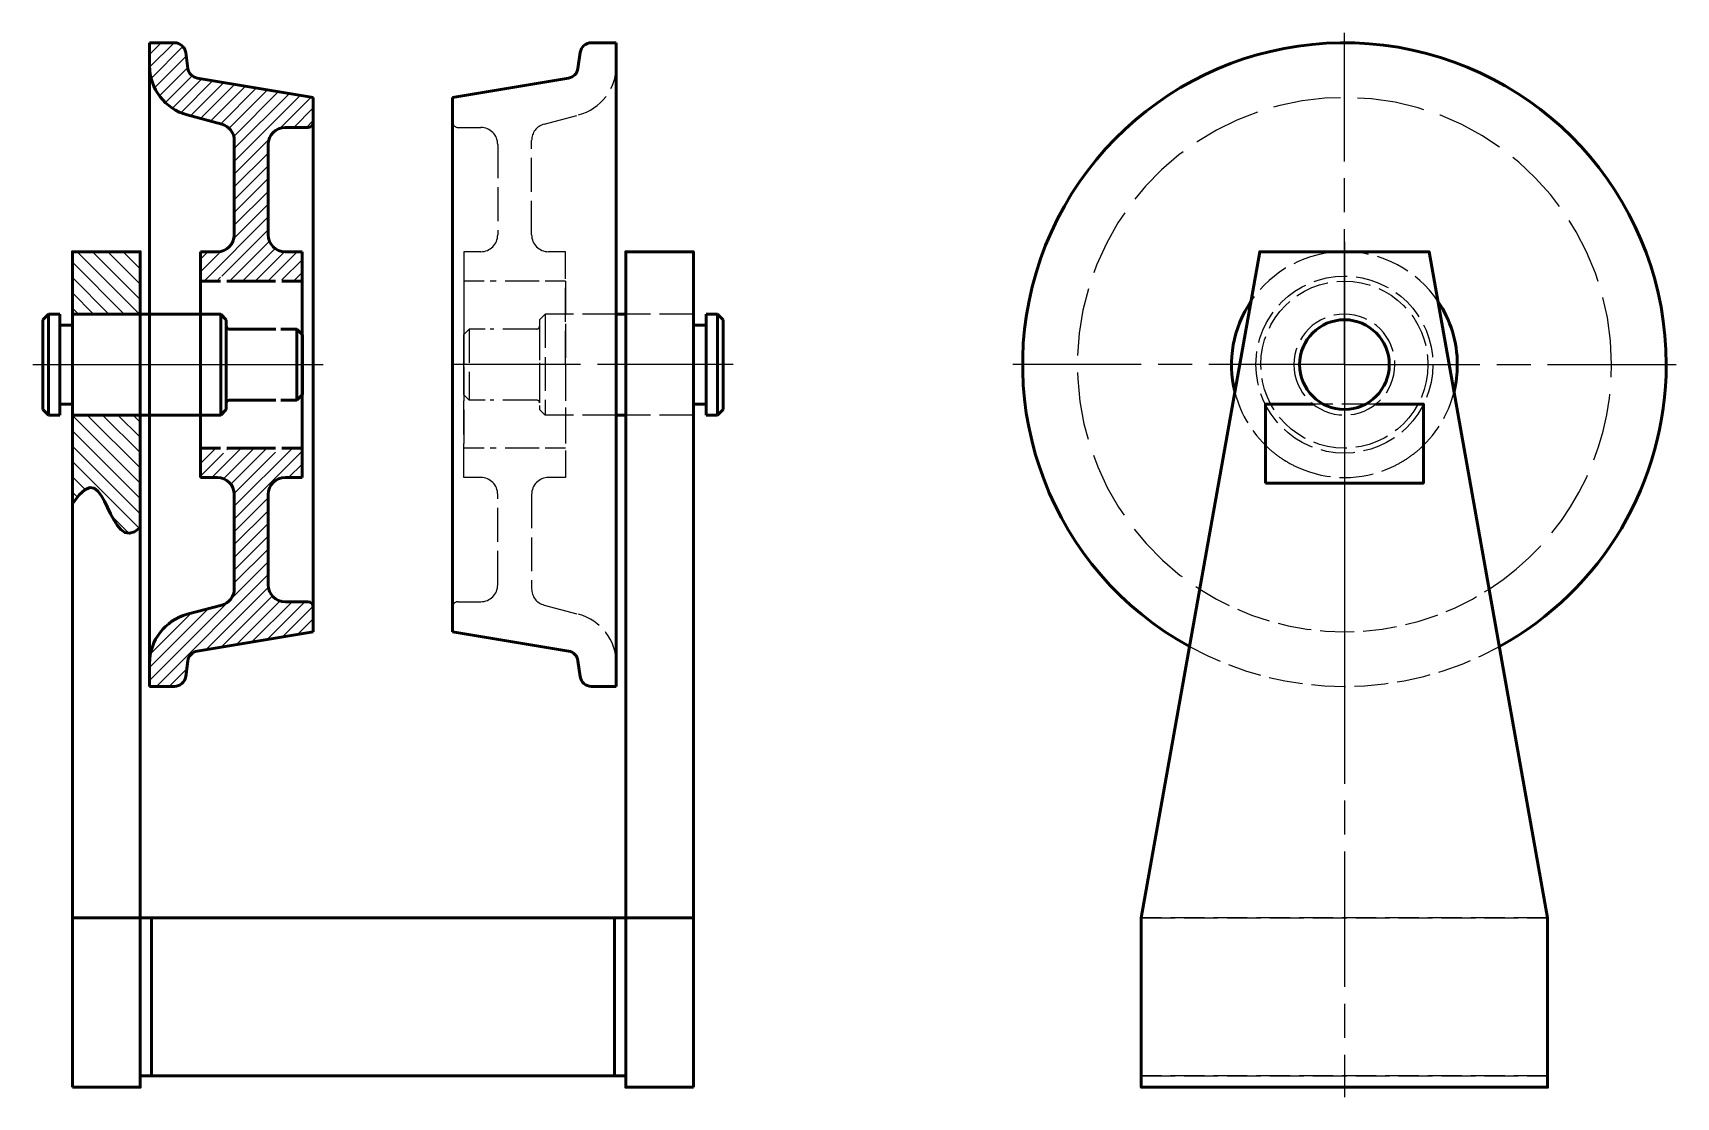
# Model space of a CAD drawing. Header units: inches. Extents: x 1 to 335, y -13 to 295.
# Drawn here: x 1.45 to 19.64, y 1.18 to 12.96 of the extents above; entities that cross this region are included whole.
import ezdxf

# ---------------------------------------------------------------- set-up
doc = ezdxf.new("R2010")
doc.units = ezdxf.units.IN
doc.header["$LTSCALE"] = 0.125
doc.header["$MEASUREMENT"] = 0
for name, pattern in [('AM_ISO02W050', [7.5, 6, -1.5]), ('AM_ISO02W050x2', [3.75, 3, -0.75]), ('AM_ISO08W050', [18, 12, -1.5, 3, -1.5])]:
    doc.linetypes.add(name, pattern=pattern)
for name, color, linetype, lineweight in [('AM_0', 7, 'Continuous', 50), ('AM_3', 212, 'AM_ISO02W050', 25), ('AM_7', 142, 'AM_ISO08W050', 25), ('AM_8', 12, 'Continuous', 25), ('AM_9', 253, 'Continuous', 0)]:
    doc.layers.add(name, color=color, linetype=linetype, lineweight=lineweight)
pattern_1 = [(45, (-33.181, 22.33632), (-0.07071068, 0.07071068), [])]
pattern_2 = [(135, (-2.015, 7.875), (-0.0848528, -0.0848528), [])]

msp = doc.modelspace()

# ---------------------------------------------------------------- hatches: boundary and pattern name
at = {"layer": 'AM_8'}
h = msp.add_hatch(dxfattribs=at)
h.set_pattern_fill('_U', color=256, scale=0.1, angle=45, style=0, pattern_type=0)
h.set_pattern_definition(pattern_1)
edge = h.paths.add_edge_path()
edge.add_line((4.2422, 11.9132), (4.4922, 11.9132))
edge.add_arc((4.4922, 11.9757), 0.0625, 270, 360)
edge.add_line((4.5547, 11.9757), (4.5547, 12.2456))
edge.add_line((4.5547, 12.2456), (3.2696, 12.4606))
edge.add_arc((3.2902, 12.5839), 0.125, 188, 260.5, ccw=False)
edge.add_line((3.1665, 12.5665), (3.1416, 12.7431))
edge.add_arc((3.0179, 12.7257), 0.125, 8, 90)
edge.add_line((3.0179, 12.8507), (2.7422, 12.8507))
edge.add_line((2.7422, 12.8507), (2.7422, 12.5957))
edge.add_arc((3.3042, 12.5957), 0.562, 180, 255)
edge.add_line((3.1588, 12.0528), (3.5407, 11.9505))
edge.add_arc((3.4922, 11.7694), 0.1875, 0, 75, ccw=False)
edge.add_line((3.6797, 11.7694), (3.6797, 10.7257))
edge.add_arc((3.4922, 10.7257), 0.1875, -90, 0, ccw=False)
edge.add_line((3.4922, 10.5382), (3.3047, 10.5382))
edge.add_line((3.3047, 10.5382), (3.3047, 10.2134))
edge.add_line((3.3047, 10.2134), (3.5286, 10.2134))
edge.add_line((3.5286, 10.2134), (3.5286, 10.2686))
edge.add_line((3.5286, 10.2686), (3.5975, 10.2686))
edge.add_line((3.5975, 10.2686), (3.5975, 10.2134))
edge.add_line((3.5975, 10.2134), (3.631, 10.2134))
edge.add_line((3.631, 10.2134), (4.1369, 10.2134))
edge.add_line((4.1369, 10.2134), (4.1369, 10.2686))
edge.add_line((4.1369, 10.2686), (4.2058, 10.2686))
edge.add_line((4.2058, 10.2686), (4.2058, 10.2134))
edge.add_line((4.2058, 10.2134), (4.4297, 10.2134))
edge.add_line((4.4297, 10.2134), (4.4297, 10.5382))
edge.add_line((4.4297, 10.5382), (4.2422, 10.5382))
edge.add_arc((4.2422, 10.7257), 0.1875, 180, 270, ccw=False)
edge.add_line((4.0547, 10.7257), (4.0547, 11.7257))
edge.add_arc((4.2422, 11.7257), 0.1875, 90, 180, ccw=False)
h = msp.add_hatch(dxfattribs=at)
h.set_pattern_fill('_U', color=256, scale=0.12, angle=135, style=0, pattern_type=0)
h.set_pattern_definition(pattern_2)
h.paths.add_polyline_path([(1.8881, 10.5382), (1.8881, 9.8468), (2.6381, 9.8468), (2.6381, 10.5382)])
h = msp.add_hatch(dxfattribs=at)
h.set_pattern_fill('_U', color=256, scale=0.12, angle=135, style=0, pattern_type=0)
h.set_pattern_definition(pattern_2)
h.paths.add_polyline_path([(1.8881, 8.7297), (1.8881, 7.7465), (1.9618, 7.8454), (2.0253, 7.9034), (2.08, 7.9261), (2.1276, 7.9191), (2.1695, 7.8881), (2.2071, 7.8388), (2.242, 7.7767), (2.2758, 7.7076), (2.3097, 7.6368), (2.3448, 7.5691), (2.3823, 7.5091), (2.4229, 7.4614), (2.4679, 7.4306), (2.5181, 7.4213), (2.5745, 7.438), (2.6381, 7.4853), (2.6381, 8.7297)])
h = msp.add_hatch(dxfattribs=at)
h.set_pattern_fill('_U', color=256, scale=0.1, angle=45, style=0, pattern_type=0)
h.set_pattern_definition(pattern_1)
edge = h.paths.add_edge_path()
edge.add_arc((4.2422, 7.8508), 0.1875, 90, 180, ccw=False)
edge.add_line((4.2422, 8.0382), (4.4297, 8.0382))
edge.add_line((4.4297, 8.0382), (4.4297, 8.3631))
edge.add_line((4.4297, 8.3631), (4.2058, 8.3631))
edge.add_line((4.2058, 8.3631), (4.2058, 8.3079))
edge.add_line((4.2058, 8.3079), (4.1369, 8.3079))
edge.add_line((4.1369, 8.3079), (4.1369, 8.3631))
edge.add_line((4.1369, 8.3631), (3.5975, 8.3631))
edge.add_line((3.5975, 8.3631), (3.5975, 8.3079))
edge.add_line((3.5975, 8.3079), (3.5286, 8.3079))
edge.add_line((3.5286, 8.3079), (3.5286, 8.3631))
edge.add_line((3.5286, 8.3631), (3.3047, 8.3631))
edge.add_line((3.3047, 8.3631), (3.3047, 8.0382))
edge.add_line((3.3047, 8.0382), (3.4922, 8.0382))
edge.add_arc((3.4922, 7.8508), 0.1875, 0, 90, ccw=False)
edge.add_line((3.6797, 7.8508), (3.6797, 6.8071))
edge.add_arc((3.4922, 6.8071), 0.1875, -75, 0, ccw=False)
edge.add_line((3.5407, 6.626), (3.1588, 6.5237))
edge.add_arc((3.3042, 5.9808), 0.562, 105, 180)
edge.add_line((2.7422, 5.9808), (2.7422, 5.7257))
edge.add_line((2.7422, 5.7257), (3.0179, 5.7257))
edge.add_arc((3.0179, 5.8508), 0.125, 270, 352)
edge.add_line((3.1416, 5.8334), (3.1665, 6.01))
edge.add_arc((3.2902, 5.9926), 0.125, 99.5, 172, ccw=False)
edge.add_line((3.2696, 6.1159), (4.5547, 6.3309))
edge.add_line((4.5547, 6.3309), (4.5547, 6.6007))
edge.add_arc((4.4922, 6.6007), 0.0625, 0, 90)
edge.add_line((4.4922, 6.6633), (4.2422, 6.6633))
edge.add_arc((4.2422, 6.8507), 0.1875, 180, 270, ccw=False)
edge.add_line((4.0547, 6.8507), (4.0547, 7.8508))

# ---------------------------------------------------------------- linework, layer by layer
at = {"layer": 'AM_0'}
for p, q in [((2.7422, 12.5957), (2.7422, 12.8507)), ((2.7422, 12.8507), (3.0179, 12.8507)), ((3.1416, 12.7431), (3.1665, 12.5665)), ((7.5096, 12.7431), (7.4848, 12.5665)), ((7.909, 12.8507), (7.6334, 12.8507)), ((7.909, 12.5957), (7.909, 12.8507)), ((2.7422, 12.5957), (2.7422, 9.2882)), ((7.909, 12.5957), (7.909, 9.2882)), ((3.2696, 12.4606), (4.5547, 12.2456)), ((7.3816, 12.4606), (6.0965, 12.2456)), ((4.5547, 12.2456), (4.5547, 11.9757)), ((6.0965, 12.2456), (6.0965, 11.9757)), ((3.5407, 11.9505), (3.1588, 12.0528)), ((4.4922, 11.9132), (4.2422, 11.9132)), ((4.5547, 11.9757), (4.5547, 9.2882)), ((6.0965, 11.9757), (6.0965, 9.2882)), ((3.6797, 10.7257), (3.6797, 11.7694)), ((4.0547, 11.7257), (4.0547, 10.7257)), ((3.3047, 9.2882), (3.3047, 10.5382)), ((3.3047, 10.5382), (3.4922, 10.5382)), ((4.2422, 10.5382), (4.4297, 10.5382)), ((4.4297, 10.5382), (4.4297, 9.2882)), ((3.3047, 10.2134), (3.5286, 10.2134)), ((3.5975, 10.2134), (4.1369, 10.2134)), ((4.2058, 10.2134), (4.4297, 10.2134)), ((1.6221, 9.847), (1.5596, 9.7845)), ((1.6221, 9.847), (1.7471, 9.847)), ((1.6221, 9.847), (1.6221, 8.7295)), ((1.7471, 9.847), (1.7471, 8.7295)), ((1.8881, 9.847), (1.8881, 8.7295)), ((1.8881, 9.847), (3.5291, 9.847)), ((3.5291, 9.847), (3.5291, 8.7295)), ((3.5291, 9.847), (3.5916, 9.7845)), ((8.0131, 9.847), (7.909, 9.847)), ((8.7631, 9.847), (8.7631, 8.8507)), ((8.9041, 9.847), (8.9041, 8.7295)), ((9.0291, 9.847), (8.9041, 9.847)), ((9.0291, 9.847), (9.0916, 9.7845)), ((9.0291, 9.847), (9.0291, 8.7295)), ((1.5596, 9.7845), (1.5596, 8.792)), ((1.7471, 9.7258), (1.8881, 9.7258)), ((3.5916, 9.7845), (3.5916, 8.792)), ((3.5916, 9.7132), (3.5916, 8.8633)), ((3.6229, 9.682), (4.1389, 9.682)), ((4.194, 9.682), (4.3721, 9.682)), ((4.3721, 9.682), (4.3721, 8.8945)), ((4.3721, 9.682), (4.4346, 9.6195)), ((8.9041, 9.7258), (8.7631, 9.7258)), ((9.0916, 9.7845), (9.0916, 8.792)), ((4.4346, 9.6195), (4.4346, 8.957)), ((2.7422, 5.9808), (2.7422, 9.2882)), ((3.3047, 9.2882), (3.3047, 8.0382)), ((4.4297, 8.0382), (4.4297, 9.2882)), ((4.5547, 6.6007), (4.5547, 9.2882)), ((6.0965, 6.6007), (6.0965, 9.2882)), ((7.909, 5.9808), (7.909, 9.2882)), ((4.3721, 8.8945), (4.4346, 8.957)), ((1.6221, 8.7295), (1.5596, 8.792)), ((1.7471, 8.8507), (1.8881, 8.8507)), ((3.5291, 8.7295), (3.5916, 8.792)), ((3.6229, 8.8945), (4.1389, 8.8945)), ((4.194, 8.8945), (4.3721, 8.8945)), ((8.9041, 8.8507), (8.7631, 8.8507)), ((9.0291, 8.7295), (9.0916, 8.792)), ((1.6221, 8.7295), (1.7471, 8.7295)), ((1.8881, 8.7295), (3.5291, 8.7295)), ((8.0131, 8.7295), (7.909, 8.7295)), ((9.0291, 8.7295), (8.9041, 8.7295)), ((3.3047, 8.3631), (3.5286, 8.3631)), ((3.5975, 8.3631), (4.1369, 8.3631)), ((4.2058, 8.3631), (4.4297, 8.3631)), ((3.3047, 8.0382), (3.4922, 8.0382)), ((4.2422, 8.0382), (4.4297, 8.0382)), ((3.6797, 7.8507), (3.6797, 6.8071)), ((4.0547, 6.8507), (4.0547, 7.8507)), ((3.5407, 6.626), (3.1588, 6.5237)), ((4.4922, 6.6633), (4.2422, 6.6633)), ((4.5547, 6.3309), (4.5547, 6.6007)), ((6.0965, 6.3309), (6.0965, 6.6007)), ((3.2696, 6.1159), (4.5547, 6.3309)), ((7.3816, 6.1159), (6.0965, 6.3309)), ((3.1416, 5.8334), (3.1665, 6.01)), ((7.5096, 5.8334), (7.4848, 6.01)), ((2.7422, 5.9808), (2.7422, 5.7257)), ((7.909, 5.9808), (7.909, 5.7257)), ((2.7422, 5.7257), (3.0179, 5.7257)), ((7.909, 5.7257), (7.6334, 5.7257)), ((1.8881, 3.1633), (2.6381, 3.1633)), ((8.7631, 3.1633), (8.0131, 3.1633)), ((13.7206, 1.4132), (13.7206, 3.1633)), ((13.7206, 3.1633), (13.7206, 1.4132)), ((18.2206, 3.1633), (18.2206, 1.4132)), ((18.2206, 1.4132), (18.2206, 3.1633))]:
    msp.add_line(p, q, dxfattribs=at)
for points in [[(1.8881, 1.2882), (2.6381, 1.2882), (2.6381, 10.5382), (1.8881, 10.5382)], [(8.7631, 1.2882), (8.0131, 1.2882), (8.0131, 10.5382), (8.7631, 10.5382)], [(13.7206, 3.1633), (13.7206, 1.2882), (18.2206, 1.2882), (18.2206, 3.1633), (16.9081, 10.5382), (15.0331, 10.5382)], [(2.7631, 1.4132), (2.6381, 1.4132), (2.6381, 3.1633), (2.7631, 3.1633)], [(2.7631, 1.4132), (7.8881, 1.4132), (7.8881, 3.1633), (2.7631, 3.1633)], [(7.8881, 1.4132), (8.0131, 1.4132), (8.0131, 3.1633), (7.8881, 3.1633)]]:
    msp.add_lwpolyline(points, close=True, dxfattribs=at)
for points in [[(15.0956, 7.9757), (16.8456, 7.9757), (16.8456, 8.8507), (16.3182, 8.8507)], [(15.6231, 8.8507), (15.0956, 8.8507), (15.0956, 7.9757)], [(1.8881, 7.7465), (1.9618, 7.8454), (2.0253, 7.9034), (2.08, 7.9261), (2.1276, 7.9191), (2.1695, 7.8881), (2.2071, 7.8388), (2.242, 7.7767), (2.2758, 7.7076), (2.3097, 7.6368), (2.3448, 7.5691), (2.3823, 7.5091), (2.4229, 7.4614), (2.4679, 7.4306), (2.5181, 7.4213), (2.5745, 7.438), (2.6381, 7.4853)]]:
    msp.add_lwpolyline(points, dxfattribs=at)
at = {"layer": 'AM_0', "extrusion": (0, 0, -1)}
msp.add_circle((-15.9706, 9.2882), 0.4963, dxfattribs=at)
at = {"layer": 'AM_0'}
for centre, radius, start, end in [((3.0179, 12.7257), 0.125, 8, 90), ((7.6334, 12.7257), 0.125, 90, 172), ((15.9706, 9.2882), 3.5625, 0, 241.21183), ((3.3042, 12.5957), 0.562, 180, 255), ((3.2902, 12.5839), 0.125, 188, 260.5), ((7.361, 12.5839), 0.125, 279.5, 352), ((3.4922, 11.7694), 0.1875, 0, 75), ((4.2422, 11.7257), 0.1875, 90, 180), ((4.4922, 11.9757), 0.0625, 270, 0), ((3.4922, 10.7257), 0.1875, 270, 0), ((4.2422, 10.7257), 0.1875, 180, 270), ((15.9706, 9.2882), 1.25, 145.91817, 193.89971), ((15.9706, 9.2882), 1.25, 0, 34.08183), ((3.6229, 9.7132), 0.0312, 180, 270), ((15.9706, 9.2882), 1.25, 346.10029, 0), ((15.9706, 9.2882), 3.5625, 298.78817, 0), ((3.6229, 8.8633), 0.0312, 90, 180), ((3.4922, 7.8507), 0.1875, 0, 90), ((4.2422, 7.8507), 0.1875, 90, 180), ((3.4922, 6.8071), 0.1875, 285, 0), ((4.2422, 6.8507), 0.1875, 180, 270), ((4.4922, 6.6007), 0.0625, 0, 90), ((3.3042, 5.9808), 0.562, 105, 180), ((3.2902, 5.9926), 0.125, 99.5, 172), ((7.361, 5.9926), 0.125, 8, 80.5), ((3.0179, 5.8508), 0.125, 270, 352), ((7.6334, 5.8508), 0.125, 188, 270)]:
    msp.add_arc(centre, radius, start, end, dxfattribs=at)
at = {"layer": 'AM_3', "linetype": 'AM_ISO02W050x2'}
for p, q in [((7.1105, 11.9505), (7.4925, 12.0528)), ((6.159, 11.9132), (6.409, 11.9132)), ((6.5965, 11.7257), (6.5965, 10.7257)), ((6.9715, 10.7257), (6.9715, 11.7694)), ((6.409, 10.5382), (6.2215, 10.5382)), ((6.2215, 10.5382), (6.2215, 9.2882)), ((7.3465, 10.5382), (7.159, 10.5382)), ((7.3465, 9.2882), (7.3465, 10.5382)), ((6.2215, 10.2134), (6.2215, 8.3631)), ((6.4455, 10.2134), (6.2215, 10.2134)), ((7.0537, 10.2134), (6.5143, 10.2134)), ((7.3465, 10.2134), (7.1226, 10.2134)), ((7.3465, 10.2134), (7.3465, 8.3631)), ((7.1221, 9.847), (7.0596, 9.7845)), ((7.1221, 9.847), (7.1221, 8.7295)), ((7.909, 9.847), (7.1221, 9.847)), ((8.7631, 9.847), (8.0131, 9.847)), ((6.2791, 9.682), (6.2166, 9.6195)), ((6.2791, 9.682), (6.2791, 8.8945)), ((6.4573, 9.682), (6.2791, 9.682)), ((7.0284, 9.682), (6.5124, 9.682)), ((7.0596, 9.7845), (7.0596, 8.792)), ((7.0596, 9.7132), (7.0596, 8.8633)), ((6.2166, 9.6195), (6.2166, 8.957)), ((6.2215, 8.0382), (6.2215, 9.2882)), ((7.3465, 9.2882), (7.3465, 8.0382)), ((6.2791, 8.8945), (6.2166, 8.957)), ((6.4573, 8.8945), (6.2791, 8.8945)), ((7.0284, 8.8945), (6.5124, 8.8945)), ((7.1221, 8.7295), (7.0596, 8.792)), ((8.7631, 8.8507), (8.7631, 8.7295)), ((16.3182, 8.8507), (15.6231, 8.8507)), ((7.909, 8.7295), (7.1221, 8.7295)), ((8.7631, 8.7295), (8.0131, 8.7295)), ((6.4455, 8.3631), (6.2215, 8.3631)), ((7.0537, 8.3631), (6.5143, 8.3631)), ((7.3465, 8.3631), (7.1226, 8.3631)), ((6.409, 8.0382), (6.2215, 8.0382)), ((7.3465, 8.0382), (7.159, 8.0382)), ((6.5965, 6.8507), (6.5965, 7.8507)), ((6.9715, 7.8507), (6.9715, 6.8071)), ((6.159, 6.6633), (6.409, 6.6633)), ((7.1105, 6.626), (7.4925, 6.5237)), ((13.7206, 3.1633), (18.2206, 3.1633)), ((18.2206, 3.1633), (13.7206, 3.1633)), ((18.2206, 1.4132), (13.7206, 1.4132)), ((13.7206, 1.4132), (18.2206, 1.4132))]:
    msp.add_line(p, q, dxfattribs=at)
for radius in [0.9803, 0.9252]:
    msp.add_circle((15.9706, 9.2882), radius, dxfattribs=at)
at = {"layer": 'AM_3', "linetype": 'AM_ISO02W050x2', "extrusion": (0, 0, -1)}
msp.add_circle((-15.9706, 9.2882), 0.5587, dxfattribs=at)
at = {"layer": 'AM_3', "linetype": 'AM_ISO02W050x2'}
for centre, radius, start, end in [((7.347, 12.5957), 0.562, 285, 0), ((6.159, 11.9757), 0.0625, 180, 270), ((6.409, 11.7257), 0.1875, 0, 90), ((7.159, 11.7694), 0.1875, 105, 180), ((6.409, 10.7257), 0.1875, 270, 0), ((7.159, 10.7257), 0.1875, 180, 270), ((15.9706, 9.2882), 1.25, 34.08183, 145.91817), ((7.0284, 9.7132), 0.0312, 270, 0), ((15.9706, 9.2882), 1.25, 193.89971, 230.20922), ((15.9706, 9.2882), 1.25, 309.79078, 346.10029), ((7.0284, 8.8633), 0.0312, 0, 90), ((15.9706, 9.2882), 1.25, 230.20922, 237.1765), ((15.9706, 9.2882), 1.25, 237.1765, 238.83848), ((15.9706, 9.2882), 1.25, 238.83848, 245.80576), ((15.9706, 9.2882), 1.25, 294.19424, 301.16152), ((15.9706, 9.2882), 1.25, 301.16152, 302.8235), ((15.9706, 9.2882), 1.25, 302.8235, 309.79078), ((6.409, 7.8507), 0.1875, 0, 90), ((7.159, 7.8507), 0.1875, 90, 180), ((15.9706, 9.2882), 1.25, 245.80576, 294.19424), ((6.409, 6.8507), 0.1875, 270, 0), ((7.159, 6.8071), 0.1875, 180, 255), ((15.9706, 9.2882), 2.9573, 237.19286, 302.80714), ((6.159, 6.6007), 0.0625, 90, 180), ((7.347, 5.9808), 0.562, 0, 75), ((15.9706, 9.2882), 3.5625, 241.21183, 298.78817)]:
    msp.add_arc(centre, radius, start, end, dxfattribs=at)
at = {"layer": 'AM_3'}
for start, end in [(0, 237.19286), (302.80714, 0)]:
    msp.add_arc((15.9706, 9.2882), 2.9573, start, end, dxfattribs=at)
at = {"layer": 'AM_7'}
for p, q in [((15.9706, 9.2882), (15.9706, 12.9608)), ((15.9706, 10.6483), (15.9706, 1.1783)), ((15.9706, 9.2882), (15.9706, 10.3234)), ((15.9706, 9.2882), (15.9706, 10.3234)), ((1.4496, 9.2882), (4.5446, 9.2882)), ((2.6322, 9.2882), (4.6647, 9.2882)), ((9.2016, 9.2882), (6.1066, 9.2882)), ((7.4565, 9.2882), (6.1115, 9.2882)), ((15.9706, 9.2882), (12.2981, 9.2882)), ((15.9706, 9.2882), (14.9354, 9.2882)), ((15.9706, 9.2882), (14.9354, 9.2882)), ((15.9706, 9.2882), (15.9706, 5.6158)), ((15.9706, 9.2882), (19.6431, 9.2882)), ((15.9706, 9.2882), (17.0058, 9.2882)), ((15.9706, 9.2882), (17.0058, 9.2882)), ((15.9706, 9.2882), (15.9706, 8.2531)), ((15.9706, 9.2882), (15.9706, 8.2531))]:
    msp.add_line(p, q, dxfattribs=at)
at = {"layer": 'AM_9'}
for q in [(15.9706, 9.957), (15.3019, 9.2882), (16.6394, 9.2882), (15.9706, 8.6195)]:
    msp.add_line((15.9706, 9.2882), q, dxfattribs=at)

doc.saveas('drawing.dxf')
